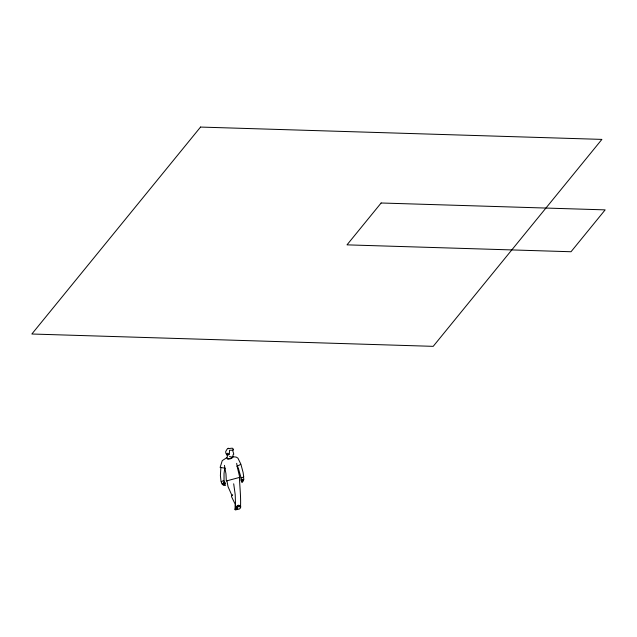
<?xml version="1.0" encoding="UTF-8"?>
<svg xmlns="http://www.w3.org/2000/svg" width="637" height="637" viewBox="0 0 637 637"><rect width="100%" height="100%" fill="white"/><g stroke="black" fill="none" stroke-linecap="round" stroke-linejoin="round"><path stroke-width="0.96" d="M227.688 454.906L227.138 457.199C225.307 460.177 232.609 459.293 232.927 456.761M220.88 467.574L220.386 475.552L221.095 481.93L222.703 480.919L224.025 480.863L224.041 473.458L224.781 468.219M240.738 506.805L239.735 505.754L237.88 505.786L236.765 506.869L236.9 509.377L237.832 508.644L236.988 508.159L236.582 506.765C237.744 503.047 243.199 506.781 239.393 509.019L235.316 509.934L234.989 508.716L236.16 507.864M243.286 479.661L241.941 482.225L242.339 480.258L241.877 478.944L241.702 481.031C240.627 481.437 240.89 478.522 241.065 477.806L243.756 477.089L243.087 472.431L240.89 464.23L237.943 458.162C235.435 455.678 232.179 457.82 229.519 456.514M236.868 507.92L238.381 506.526L240.643 507.052M232.831 456.761L233.126 454.683L233.803 454.205L232.609 450.24L229.511 450.232L229.384 454.651L227.982 453.186L227.003 453.568L227.552 454.794L228.54 454.906M223.874 480.871L225.649 483.515L224.487 483.539L223.587 482.169L223.571 483.053L225.418 485.179L223.412 485.076L221.867 483.69L221.485 481.524M232.609 450.24L233.468 449.969L233.07 449.563L233.5 449.26L232.282 448.161L228.253 448.631L228.333 448.161L227.114 449.133L225.705 451.537L225.769 452.987L227.186 455.606M237.275 508.31L236.502 508.796L235.594 506.335L235.204 494.623L233.683 483.794M232.696 494.702L231.438 496.454L235.117 504.082L235.101 508.31L235.579 508.055M232.768 457.008L230.912 458.266L227.497 458.919M240.651 464.373L237.115 466.308L239.759 477.36L226.318 480.975L225.968 473.848L224.439 465.352M234.87 509.433L236.741 508.971M226.82 457.645L222.257 460.623L220.131 467.415L224.98 468.171M241.065 477.806L238.262 467.948L237.243 466.268M242.012 482.129L243.223 481.094L243.875 479.255L243.422 477.169M240.603 506.232L240.571 505.229C240.874 495.936 239.751 486.724 239.432 477.408M236.9 509.377L237.362 509.433M223.316 484.996L222.122 483.921M225.156 485.139L222.6 483.658M231.924 495.419L228.046 486.7L226.907 480.68M236.677 463.346L237.115 466.308M200.544 127.066L31.85 334.011L433.2 346.345L601.893 139.399L200.544 127.066M381.133 202.996L347.006 244.855L571.023 251.742L605.15 209.876L381.133 202.996"/></g></svg>
